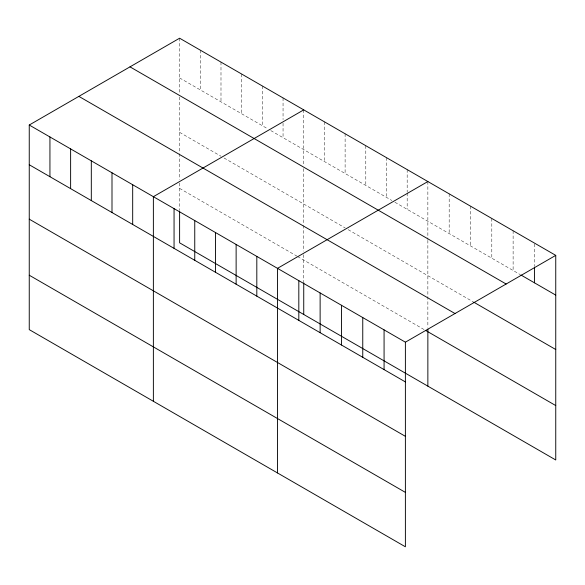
<?xml version="1.0" encoding="UTF-8"?>
<svg xmlns="http://www.w3.org/2000/svg" width="585" height="585" viewBox="0 0 585 585"><rect width="100%" height="100%" fill="white"/><g stroke="black" fill="none" stroke-linecap="round" stroke-linejoin="round"><path stroke-width="0.44" stroke-dasharray="2.92 2.19" d="M179.61 77.951L267.725 128.817M270.789 130.587L391.855 200.48M394.919 202.249L520.226 274.599M179.61 132.356L220.991 156.239M224.055 158.008L345.113 227.909M348.177 229.671L472.863 301.663M179.61 188.407L296.844 256.091M297.611 256.537L424.798 329.969M534.434 243.967L534.434 266.548M513.118 230.761L513.118 270.497M491.809 218.454L491.809 258.19M470.494 206.147L470.494 245.883M449.178 193.84L449.178 233.576M427.862 181.54L427.862 239.411M427.862 240.318L427.862 327.286M407.175 169.591L407.175 192.172M407.175 193.072L407.175 209.328M386.488 157.65L386.488 197.386M365.8 145.709L365.8 185.445M345.113 133.76L345.113 173.496M324.426 121.819L324.426 161.555M303.739 109.878L303.739 165.029M303.739 168.655L303.739 224.479M303.739 225.371L303.739 251.177M303.739 254.731L303.739 281.838M283.052 97.929L283.052 119.603M283.052 123.216L283.052 137.665M262.365 85.988L262.365 125.724M241.678 74.046L241.678 113.782M220.991 62.098L220.991 101.834M200.304 50.156L200.304 89.893M179.61 38.208L179.61 93.366M179.61 96.993L179.61 152.817M179.61 153.709L179.61 179.515M179.61 183.068L179.61 210.176"/><path stroke-width="0.88" d="M29.25 125.022L405.39 342.181L405.39 546.792L29.25 329.626L29.25 125.022L179.61 38.208L555.75 255.374L555.75 459.978L179.61 242.819L179.61 211.083M303.739 109.878L153.372 196.684L153.372 401.288M427.862 181.54L277.502 268.347L277.502 472.951M405.39 342.181L555.75 255.374M521.016 275.052L555.75 295.111M129.994 66.858L506.127 284.017M473.653 302.116L555.75 349.516M78.873 96.379L455.006 313.538M425.566 330.408L555.75 405.573M29.25 164.758L405.39 381.917M29.25 219.163L405.39 436.33M29.25 275.221L405.39 492.38M534.434 267.447L534.434 282.804M427.862 329.07L427.862 386.144M384.074 329.874L384.074 369.618M362.758 317.575L362.758 357.311M341.443 305.268L341.443 345.004M320.127 292.961L320.127 332.697M303.739 282.745L303.739 314.481M298.818 280.654L298.818 320.39M256.815 256.405L256.815 296.142M236.128 244.464L236.128 284.2M215.441 232.516L215.441 272.252M194.754 220.574L194.754 260.31M174.059 208.633L174.059 248.369M132.685 184.743L132.685 224.479M111.998 172.802L111.998 212.538M91.311 160.853L91.311 200.589M70.624 148.912L70.624 188.648M49.937 136.963L49.937 176.707"/></g></svg>
